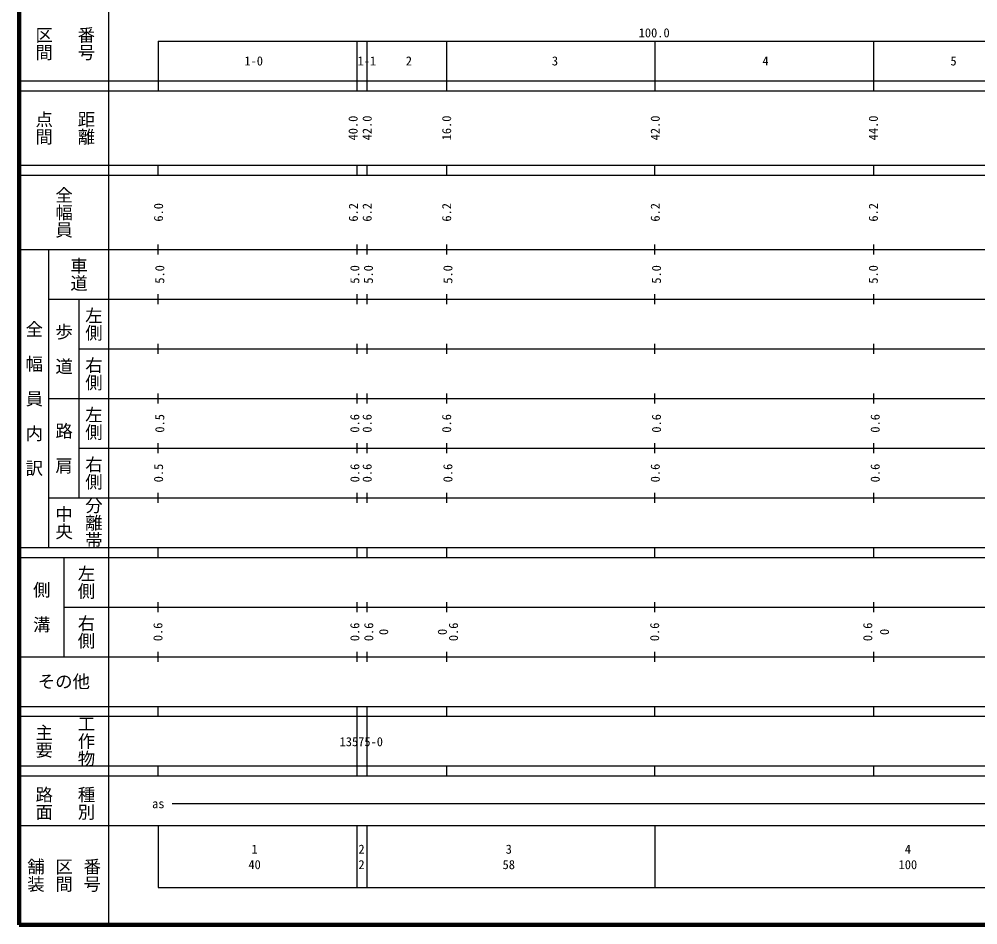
# Model space of a CAD drawing. Units: millimetres, scale not verified. Extents: x 40000 to 680000, y 20000 to 380000.
# Drawn here: x 40000 to 233004, y 20000 to 202409 of the extents above; entities that cross this region are included whole.
import ezdxf
from ezdxf.enums import TextEntityAlignment as Align

# ---------------------------------------------------------------- set-up
doc = ezdxf.new("R2010")
doc.units = ezdxf.units.MM
doc.header["$LTSCALE"] = 1000
doc.layers.add('M-TTL', color=2, linetype='Continuous', lineweight=140)
doc.layers.add('M-TTL-BAND', color=7, linetype='Continuous', lineweight=25)
doc.styles.add('@ＭＳ ゴシック', font='')
doc.styles.add('ＭＳ ゴシック', font='')
doc.styles.get('@ＭＳ ゴシック').set_extended_font_data('@MS Gothic')
doc.styles.get('ＭＳ ゴシック').set_extended_font_data('MS Gothic')

msp = doc.modelspace()

# ---------------------------------------------------------------- linework, layer by layer
at = {"layer": 'M-TTL'}
for p, q in [((40000, 380000), (40000, 20000)), ((40000, 20000), (680000, 20000))]:
    msp.add_line(p, q, dxfattribs=at)
at = {"layer": 'M-TTL-BAND'}
for p, q in [((58000, 370000), (58000, 20000)), ((68000, 198000), (579000, 198000)), ((68000, 198000), (68000, 188000)), ((108000, 198000), (108000, 188000)), ((110000, 198000), (110000, 188000)), ((126000, 198000), (126000, 188000)), ((168000, 198000), (168000, 188000)), ((212000, 198000), (212000, 188000)), ((40000, 190000), (579000, 190000)), ((40000, 188000), (579000, 188000)), ((40000, 173000), (579000, 173000)), ((68000, 171000), (68000, 173000)), ((108000, 173000), (108000, 171000)), ((110000, 173000), (110000, 171000)), ((126000, 173000), (126000, 171000)), ((168000, 171000), (168000, 173000)), ((212000, 173000), (212000, 171000)), ((40000, 171000), (579000, 171000)), ((68000, 155000), (68000, 157000)), ((108000, 157000), (108000, 155000)), ((110000, 157000), (110000, 155000)), ((126000, 157000), (126000, 155000)), ((168000, 155000), (168000, 157000)), ((212000, 157000), (212000, 155000)), ((40000, 156000), (579000, 156000)), ((46000, 96000), (46000, 156000)), ((68000, 145000), (68000, 147000)), ((108000, 147000), (108000, 145000)), ((110000, 147000), (110000, 145000)), ((126000, 147000), (126000, 145000)), ((168000, 145000), (168000, 147000)), ((212000, 147000), (212000, 145000)), ((46000, 146000), (579000, 146000)), ((52000, 146000), (52000, 106000)), ((52000, 136000), (579000, 136000)), ((68000, 135000), (68000, 137000)), ((108000, 137000), (108000, 135000)), ((110000, 137000), (110000, 135000)), ((126000, 137000), (126000, 135000)), ((168000, 135000), (168000, 137000)), ((212000, 137000), (212000, 135000)), ((46000, 126000), (579000, 126000)), ((68000, 125000), (68000, 127000)), ((108000, 127000), (108000, 125000)), ((110000, 127000), (110000, 125000)), ((126000, 127000), (126000, 125000)), ((168000, 125000), (168000, 127000)), ((212000, 127000), (212000, 125000)), ((52000, 116000), (579000, 116000)), ((68000, 115000), (68000, 117000)), ((108000, 117000), (108000, 115000)), ((110000, 117000), (110000, 115000)), ((126000, 117000), (126000, 115000)), ((168000, 115000), (168000, 117000)), ((212000, 117000), (212000, 115000)), ((68000, 105000), (68000, 107000)), ((108000, 107000), (108000, 105000)), ((110000, 107000), (110000, 105000)), ((126000, 107000), (126000, 105000)), ((168000, 105000), (168000, 107000)), ((212000, 107000), (212000, 105000)), ((46000, 106000), (579000, 106000)), ((40000, 96000), (579000, 96000)), ((68000, 94000), (68000, 96000)), ((108000, 96000), (108000, 94000)), ((110000, 96000), (110000, 94000)), ((126000, 96000), (126000, 94000)), ((168000, 94000), (168000, 96000)), ((212000, 96000), (212000, 94000)), ((40000, 94000), (579000, 94000)), ((49000, 94000), (49000, 74000)), ((68000, 83000), (68000, 85000)), ((108000, 85000), (108000, 83000)), ((110000, 85000), (110000, 83000)), ((126000, 85000), (126000, 83000)), ((168000, 83000), (168000, 85000)), ((212000, 85000), (212000, 83000)), ((49000, 84000), (579000, 84000)), ((40000, 74000), (579000, 74000)), ((68000, 73000), (68000, 75000)), ((108000, 75000), (108000, 73000)), ((110000, 75000), (110000, 73000)), ((126000, 75000), (126000, 73000)), ((168000, 73000), (168000, 75000)), ((212000, 75000), (212000, 73000)), ((40000, 64000), (579000, 64000)), ((68000, 62000), (68000, 64000)), ((108000, 64000), (108000, 52000)), ((110000, 64000), (110000, 52000)), ((126000, 64000), (126000, 62000)), ((168000, 62000), (168000, 64000)), ((212000, 64000), (212000, 62000)), ((40000, 62000), (579000, 62000)), ((40000, 52000), (579000, 52000)), ((68000, 50000), (68000, 52000)), ((108000, 52000), (108000, 50000)), ((110000, 52000), (110000, 50000)), ((126000, 52000), (126000, 50000)), ((168000, 50000), (168000, 52000)), ((212000, 52000), (212000, 50000)), ((40000, 50000), (579000, 50000)), ((70805, 44406), (565903, 44406)), ((40000, 40000), (579000, 40000)), ((68000, 40000), (68000, 27500)), ((108000, 40000), (108000, 27500)), ((110000, 40000), (110000, 27500)), ((168000, 40000), (168000, 27500)), ((68000, 27500), (579000, 27500))]:
    msp.add_line(p, q, dxfattribs=at)

# ---------------------------------------------------------------- texts
for s, height, rotation, style, p in [('番号', 2566, 270, '@ＭＳ ゴシック', (53500, 197500)), ('区間', 2566, 270, '@ＭＳ ゴシック', (45000, 197500)), ('点間', 2566, 270, '@ＭＳ ゴシック', (45000, 180500)), ('距離', 2566, 270, '@ＭＳ ゴシック', (53500, 180500)), ('40.0', 1833, 90, 'ＭＳ ゴシック', (107220, 180477)), ('42.0', 1833, 90, 'ＭＳ ゴシック', (110051, 180500)), ('16.0', 1833, 90, 'ＭＳ ゴシック', (126052, 180500)), ('42.0', 1833, 90, 'ＭＳ ゴシック', (168051, 180500)), ('44.0', 1833, 90, 'ＭＳ ゴシック', (211957, 180500)), ('全幅員', 2566, 270, '@ＭＳ ゴシック', (49000, 163500)), ('6.0', 1833, 90, 'ＭＳ ゴシック', (68050, 163500)), ('6.2', 1833, 90, 'ＭＳ ゴシック', (107270, 163500)), ('6.2', 1833, 90, 'ＭＳ ゴシック', (110051, 163500)), ('6.2', 1833, 90, 'ＭＳ ゴシック', (126052, 163500)), ('6.2', 1833, 90, 'ＭＳ ゴシック', (168050, 163500)), ('6.2', 1833, 90, 'ＭＳ ゴシック', (211957, 163500)), ('車道', 2566, 270, '@ＭＳ ゴシック', (52000, 151000)), ('5.0', 1833, 90, 'ＭＳ ゴシック', (68300, 151000)), ('5.0', 1833, 90, 'ＭＳ ゴシック', (107570, 151000)), ('5.0', 1833, 90, 'ＭＳ ゴシック', (110301, 151000)), ('5.0', 1833, 90, 'ＭＳ ゴシック', (126302, 151000)), ('5.0', 1833, 90, 'ＭＳ ゴシック', (168300, 151000)), ('5.0', 1833, 90, 'ＭＳ ゴシック', (211957, 151000)), ('左側', 2566, 270, '@ＭＳ ゴシック', (55000, 141000)), ('全\u3000幅\u3000員\u3000内\u3000訳', 2566, 270, '@ＭＳ ゴシック', (43000, 126000)), ('歩\u3000道', 2566, 270, '@ＭＳ ゴシック', (49000, 136000)), ('右側', 2566, 270, '@ＭＳ ゴシック', (55000, 131000)), ('左側', 2566, 270, '@ＭＳ ゴシック', (55000, 121000)), ('0.5', 1833, 90, 'ＭＳ ゴシック', (68300, 121000)), ('0.6', 1833, 90, 'ＭＳ ゴシック', (107559, 121000)), ('0.6', 1833, 90, 'ＭＳ ゴシック', (110051, 121000)), ('0.6', 1833, 90, 'ＭＳ ゴシック', (126052, 121000)), ('0.6', 1833, 90, 'ＭＳ ゴシック', (168300, 121000)), ('0.6', 1833, 90, 'ＭＳ ゴシック', (212332, 121000)), ('路\u3000肩', 2566, 270, '@ＭＳ ゴシック', (49000, 116000)), ('右側', 2566, 270, '@ＭＳ ゴシック', (55000, 111000)), ('0.5', 1833, 90, 'ＭＳ ゴシック', (68050, 111000)), ('0.6', 1833, 90, 'ＭＳ ゴシック', (107579, 111000)), ('0.6', 1833, 90, 'ＭＳ ゴシック', (110051, 111000)), ('0.6', 1833, 90, 'ＭＳ ゴシック', (126302, 111000)), ('0.6', 1833, 90, 'ＭＳ ゴシック', (168050, 111000)), ('0.6', 1833, 90, 'ＭＳ ゴシック', (212332, 111000)), ('中央', 2566, 270, '@ＭＳ ゴシック', (49000, 101000)), ('分離帯', 2566, 270, '@ＭＳ ゴシック', (55000, 101000)), ('左側', 2566, 270, '@ＭＳ ゴシック', (53500, 89000)), ('側\u3000溝', 2566, 270, '@ＭＳ ゴシック', (44500, 84000)), ('右側', 2566, 270, '@ＭＳ ゴシック', (53500, 79000)), ('0.6', 1833, 90, 'ＭＳ ゴシック', (67925, 79000)), ('0.6', 1833, 90, 'ＭＳ ゴシック', (107567, 78999)), ('0.6', 1833, 90, 'ＭＳ ゴシック', (110374, 79000)), ('0', 1833, 90, 'ＭＳ ゴシック', (113374, 79000)), ('0', 1833, 90, 'ＭＳ ゴシック', (125177, 79000)), ('0.6', 1833, 90, 'ＭＳ ゴシック', (127427, 79000)), ('0.6', 1833, 90, 'ＭＳ ゴシック', (167925, 79000)), ('0.6', 1833, 90, 'ＭＳ ゴシック', (210832, 79000)), ('0', 1833, 90, 'ＭＳ ゴシック', (214207, 79000)), ('主要', 2566, 270, '@ＭＳ ゴシック', (45000, 57000)), ('工作物', 2566, 270, '@ＭＳ ゴシック', (53500, 57000)), ('路面', 2566, 270, '@ＭＳ ゴシック', (45000, 44500)), ('種別', 2566, 270, '@ＭＳ ゴシック', (53500, 44500)), ('舗装', 2566, 270, '@ＭＳ ゴシック', (43333, 30000)), ('区間', 2566, 270, '@ＭＳ ゴシック', (49000, 30000)), ('番号', 2566, 270, '@ＭＳ ゴシック', (54667, 30000))]:
    msp.add_text(s, height=height, rotation=rotation, dxfattribs=dict(at, style=style)).set_placement(p, align=Align.MIDDLE_CENTER)
at = {"layer": 'M-TTL-BAND', "style": 'ＭＳ ゴシック'}
msp.add_text('100.0', height=1833, dxfattribs=at).set_placement((167844, 198195), align=Align.BOTTOM_CENTER)
for s, height, p in [('1-0', 1833, (87211, 194000)), ('1-1', 1833, (110000, 194000)), ('2', 1833, (118462, 194000)), ('3', 1833, (147875, 194000)), ('4', 1833, (190262, 194000)), ('5', 1833, (228112, 194000)), ('その他', 2566, (49000, 69000)), ('as', 1833, (68006, 44406)), ('1', 1833, (87400, 35238)), ('2', 1833, (108921, 35238)), ('3', 1833, (138569, 35238)), ('4', 1833, (218923, 35238)), ('40', 1833, (87400, 32131)), ('2', 1833, (108921, 32131)), ('58', 1833, (138569, 32131)), ('100', 1833, (218923, 32131))]:
    msp.add_text(s, height=height, dxfattribs=at).set_placement(p, align=Align.MIDDLE_CENTER)
msp.add_text('13575-0', height=1833, dxfattribs=at).set_placement((104509, 55425), align=Align.BOTTOM_LEFT)

doc.saveas('drawing.dxf')
